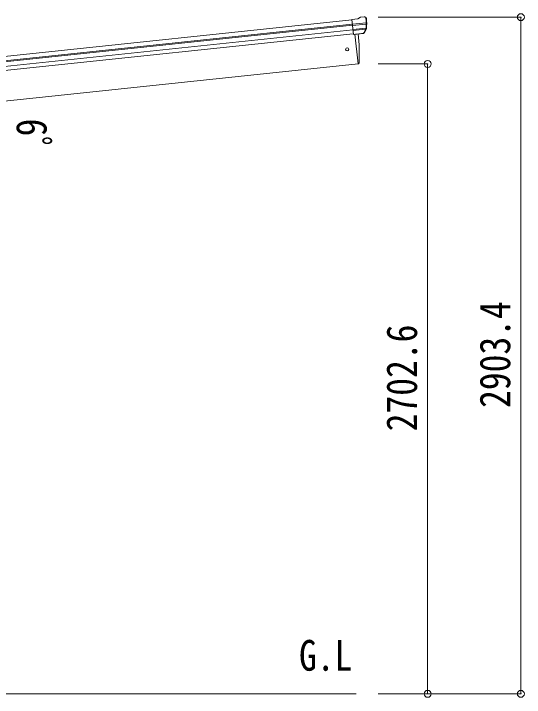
# Model space of a CAD drawing. Units: millimetres at full size, sheet at 1:30. Extents: x -8432 to 8432, y -5820 to 5820.
# Drawn here: x -2708 to -516, y -2954 to -20 of the extents above; entities that cross this region are included whole.
import ezdxf
from ezdxf.enums import TextEntityAlignment as Align

# ---------------------------------------------------------------- set-up
doc = ezdxf.new("R2010")
doc.units = ezdxf.units.MM
doc.header["$LTSCALE"] = 30
doc.header["$PDMODE"] = 32
doc.header["$PDSIZE"] = 30
for name, color, linetype, lineweight in [('0-0_0', 7, 'Continuous', 9), ('0-3_ELV2', 4, 'Continuous', 9), ('0-6_OTH_LINE', 6, 'Continuous', 9), ('0-7_SHAPE', 6, 'Continuous', 9)]:
    doc.layers.add(name, color=color, linetype=linetype, lineweight=lineweight)
doc.styles.add('ＭＳ ゴシック', font='')
doc.styles.get('ＭＳ ゴシック').set_extended_font_data('MS Gothic')

msp = doc.modelspace()

# ---------------------------------------------------------------- linework, layer by layer
at = {"layer": '0-0_0'}
msp.add_line((-3156.76, -2938.59), (-1237.82, -2938.59), dxfattribs=at)
at = {"layer": '0-3_ELV2'}
for p, q in [((-3252.35, -256.59), (-1256.27, -46.79)), ((-1229.96, -42.02), (-1256.48, -44.8)), ((-1249.69, -109.36), (-1256.48, -44.8)), ((-1229.96, -42.02), (-1218.35, -35.05)), ((-1217.13, -34.63), (-1203.64, -33.22)), ((-1199.97, -34.3), (-1199.97, -34.3)), ((-1199.97, -34.3), (-1194.79, -38.5)), ((-1193.4, -42.2), (-1193.71, -40.35)), ((-3250.37, -275.49), (-1254.28, -65.69)), ((-3249.94, -279.66), (-1253.84, -69.87)), ((-1254.32, -65.33), (-1194.58, -59.05)), ((-1194.1, -64.92), (-1253.7, -71.19)), ((-1194.94, -81.68), (-1251.97, -87.67)), ((-1196.33, -86.34), (-1251.5, -92.14)), ((-1204.89, -102.92), (-1195.44, -84.62)), ((-1203.83, -103.35), (-1193.71, -85.09)), ((-3247.84, -299.52), (-1251.76, -89.73)), ((-1250, -106.46), (-3246.08, -316.26)), ((-1206.34, -104.57), (-1249.72, -109.13)), ((-1249.69, -109.36), (-1239.75, -108.31)), ((-1242.81, -108.63), (-1229.42, -236.02)), ((-1239.75, -108.31), (-1239.47, -108.37)), ((-1239.47, -108.37), (-1214.14, -105.71)), ((-1214.14, -105.71), (-1213.89, -105.59)), ((-1213.89, -105.59), (-1206.2, -104.79)), ((-1229.42, -236.02), (-3156.76, -438.59)), ((-1229.42, -236.02), (-1227.37, -235.73))]:
    msp.add_line(p, q, dxfattribs=at)
msp.add_circle((-1276.22, -173.47), 6.5, dxfattribs=at)
for centre, radius, start, end in [((-1216.81, -37.62), 3, 96.02369, 120.97631), ((-1203.12, -38.19), 5, 51.04426, 95.95574), ((-1386.96, -63.85), 192.44, 1.4271, 6.57578), ((-1394.3, -63.31), 202, 354.13916, 6), ((-1198.1, -83.24), 3, 332.69111, 354.20009), ((-1394.3, -63.31), 200.2, 354.20009, 359.53883), ((-1149.31, -56.94), 45.32, 182.67122, 185.64518), ((-1193.91, -66.26), 1.35, 95.1605, 97.91927), ((-1191.31, -64.7), 2.74, 179.02151, 184.43412), ((-1196.34, -83.63), 3, 331, 354.13916), ((-2124.02, -195.81), 900, 357.63919, 5.64986), ((-1206.45, -101.89), 2.99, 285.2717, 331.00739), ((-1227.79, -232.76), 3, 278, 357.63919)]:
    msp.add_arc(centre, radius, start, end, dxfattribs=at)
for centre, major_axis, ratio, start_param, end_param in [((-1195.66, -41.8), (-0.87, 5.91), 0.020485, 0.671432, 1.5691306), ((-1201.06, -37.28), (5.88, -1.31), 0.24881, 0.460585, 0.4641038), ((-1196.68, -40.83), (-2.34, 1.9), 0.995767, 3.9859716, 4.712389), ((-1391.99, -85.26), (-20.92, 199.05), 0.994373, 4.7113789, 4.7277536), ((-1206.65, -101.59), (-0.11, 3), 0.642905, 3.2459383, 4.203928), ((-1206.52, -101.8), (1.66, -2.51), 0.997631, 5.8041905, 5.8929484), ((-1206.59, -101.69), (3.53, -2.11), 0.650902, 5.2561448, 5.3289554), ((-1204.22, -101.34), (1.08, 3.13), 0.040856, 2.1135035, 2.1416249)]:
    msp.add_ellipse(centre, major_axis=major_axis, ratio=ratio, start_param=start_param, end_param=end_param, dxfattribs=at)
at = {"layer": '0-6_OTH_LINE'}
for p, q in [((-530.68, -35.2), (-1143.55, -35.2)), ((-530.68, -2938.59), (-530.68, -35.2)), ((-930.68, -236.02), (-1143.55, -236.02)), ((-930.68, -236.02), (-930.68, -2938.59)), ((-930.68, -2938.59), (-1143.55, -2938.59)), ((-530.68, -2938.59), (-1143.55, -2938.59))]:
    msp.add_line(p, q, dxfattribs=at)
for p in [(-530.68, -35.2), (-530.68, -35.2), (-930.68, -236.02), (-930.68, -2938.59), (-930.68, -2938.59), (-530.68, -2938.59)]:
    msp.add_point(p, dxfattribs=at)

# ---------------------------------------------------------------- texts
at = {"layer": '0-6_OTH_LINE', "color": 7, "style": 'ＭＳ ゴシック', "width": 0.85}
for s, rotation, p in [('6ﾟ', 270, (-2734.3, -470.12)), ('2903.4', 90, (-536.68, -1711.9)), ('2702.6', 90, (-936.68, -1812.31))]:
    msp.add_text(s, height=132, rotation=rotation, dxfattribs=at).set_placement(p, align=Align.BOTTOM_LEFT)
at = {"layer": '0-7_SHAPE', "color": 7, "style": 'ＭＳ ゴシック', "width": 0.85}
msp.add_text('G.L', height=132, dxfattribs=at).set_placement((-1483, -2878.97), align=Align.BOTTOM_LEFT)

doc.saveas('drawing.dxf')
